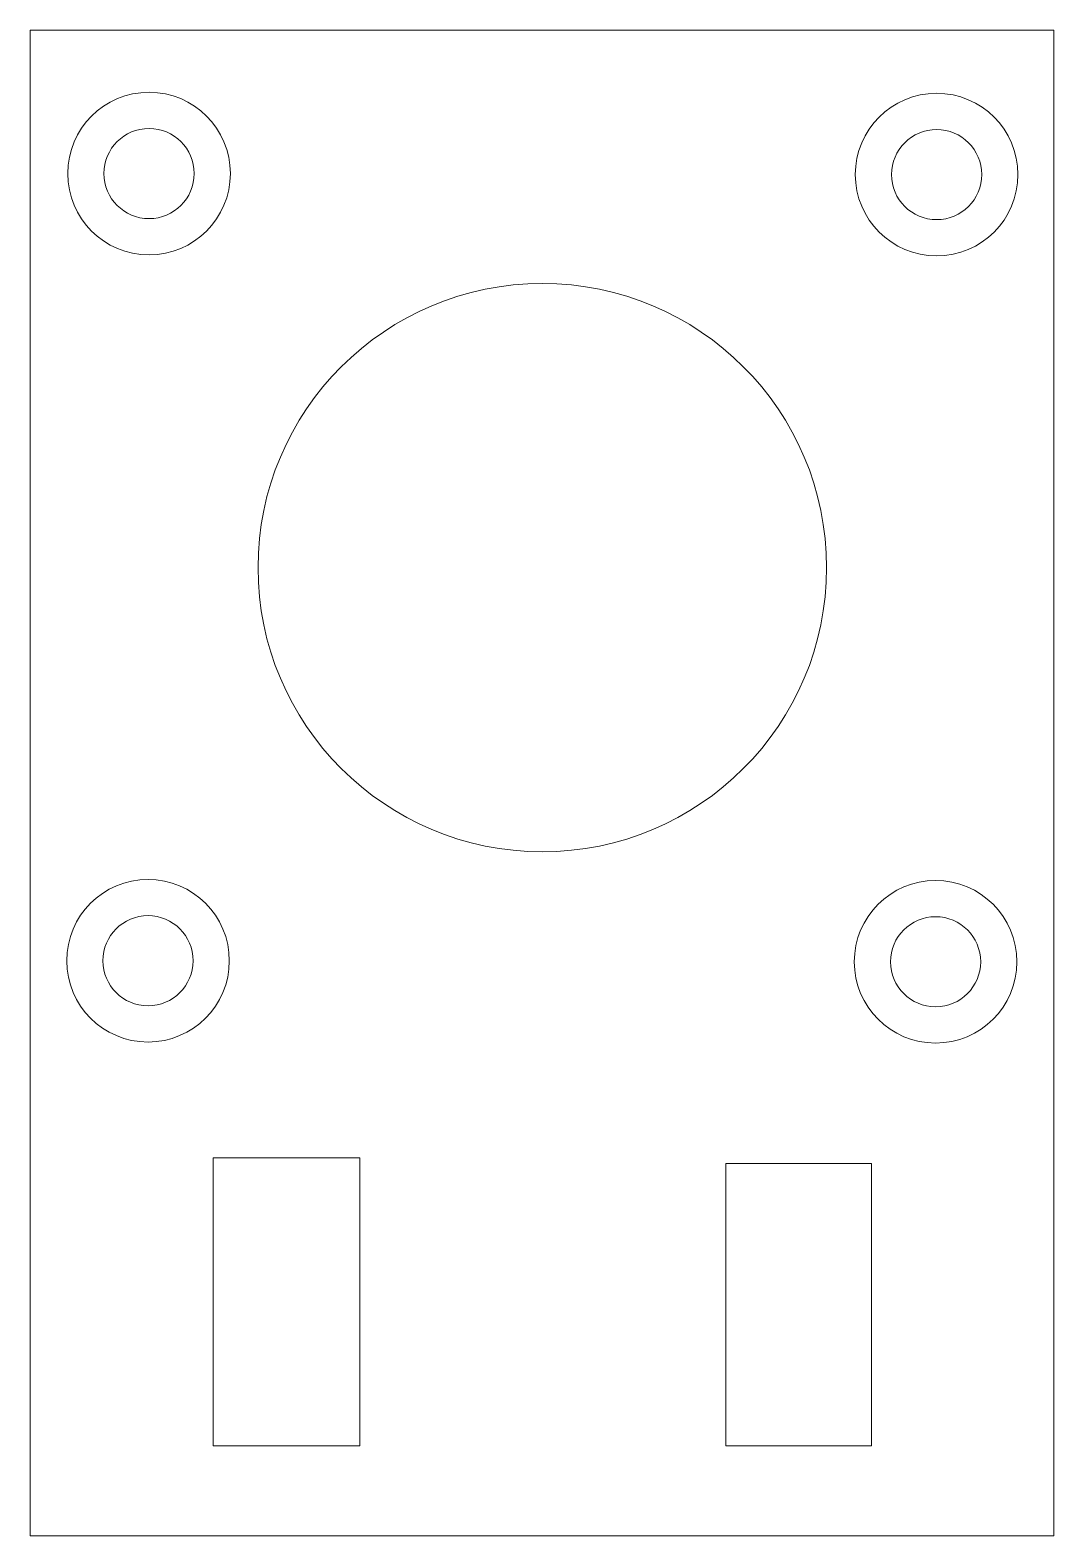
# Model space of a CAD drawing. Header units: millimetres. Extents: x -39.9 to 16, y -20.2 to 13.9.
# Drawn here: x -39.87 to -35.87, y -20.21 to -14.33 of the extents above.
import ezdxf

# ---------------------------------------------------------------- set-up
doc = ezdxf.new("R2010")
doc.units = ezdxf.units.MM

msp = doc.modelspace()

# ---------------------------------------------------------------- linework, layer by layer
at = {"color": 5, "linetype": 'Continuous', "lineweight": 0}
for p, q in [((-39.8676, -14.3289), (-35.8681, -14.3289)), ((-39.8676, -20.2144), (-39.8676, -14.3289)), ((-35.8681, -14.3289), (-35.8681, -20.2144)), ((-39.8676, -20.2144), (-35.8681, -20.2144))]:
    msp.add_line(p, q, dxfattribs=at)
at = {"color": 179, "linetype": 'Continuous', "lineweight": 0}
for p, q in [((-38.5801, -18.7369), (-39.1524, -18.7369)), ((-39.1524, -18.7369), (-39.1524, -19.8627)), ((-38.5801, -19.8627), (-38.5801, -18.7369)), ((-36.5808, -18.7587), (-37.1491, -18.7587)), ((-37.1491, -18.7587), (-37.1491, -19.8627)), ((-36.5808, -19.8627), (-36.5808, -18.7587)), ((-39.1524, -19.8627), (-38.5801, -19.8627)), ((-37.1491, -19.8627), (-36.5808, -19.8627))]:
    msp.add_line(p, q, dxfattribs=at)
at = {"color": 230, "linetype": 'Continuous', "lineweight": 0}
for centre in [(-39.403, -14.8895), (-36.3261, -14.8936), (-39.4071, -17.9664), (-36.3302, -17.9705)]:
    msp.add_circle(centre, 0.3177, dxfattribs=at)
at = {"color": 179, "linetype": 'Continuous', "lineweight": 0}
for centre, radius in [((-39.403, -14.8895), 0.1762), ((-36.3261, -14.8936), 0.1762), ((-37.8666, -16.43), 1.1106), ((-39.4071, -17.9664), 0.1762), ((-36.3302, -17.9705), 0.1762)]:
    msp.add_circle(centre, radius, dxfattribs=at)

doc.saveas('drawing.dxf')
